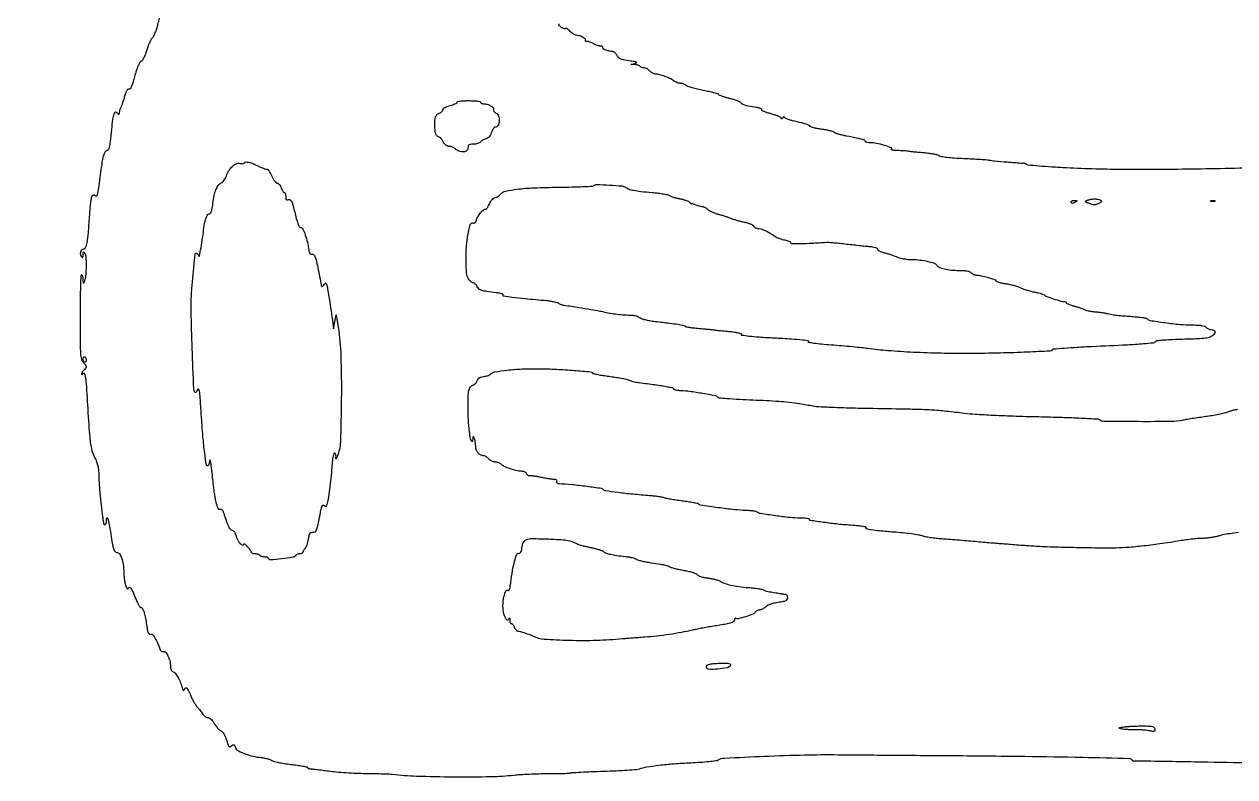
# Model space of a CAD drawing. Extents: x 489 to 2056, y 115 to 2226.
# Drawn here: x 551 to 1328, y 115 to 598 of the extents above; entities that cross this region are included whole.
import ezdxf

# ---------------------------------------------------------------- set-up
doc = ezdxf.new("R2010")
doc.units = 0

msp = doc.modelspace()

# ---------------------------------------------------------------- linework, layer by layer
for points in [[(637.853192, 601.943761, 0.008991), (636.812718, 597.996095, -0.014811), (635.996872, 595.040711, -0.018641), (635.060143, 592.360636, -0.017001), (634.129678, 590.205211, -0.12296), (633.419436, 589.337985, 0.108418), (632.698291, 588.507266, 0.01763), (631.737409, 586.585555, 0.018725), (630.755281, 584.202756, 0.015513), (629.885488, 581.599777, -0.018193), (628.979577, 578.936266, -0.024969), (627.961389, 576.619998, -0.02592), (626.949854, 574.836446, -0.128617), (626.111254, 574.059541, 0.140865), (625.199382, 573.173051, 0.028374), (624.178815, 571.128047, 0.024147), (623.104758, 568.256062, 0.011764), (622.000055, 564.500204, -0.008652), (620.85023, 560.499105, -0.031426), (619.918663, 558.023968, -0.053488), (619.10298, 556.63079, -0.337129), (618.362016, 556.414576, 0.279532), (617.668964, 556.289363, 0.082316), (616.958371, 555.415372, 0.045355), (616.210627, 553.77515, 0.0144), (615.394457, 551.212121, -0.004843), (614.721899, 548.951537, -0.006199), (614.056798, 546.884186, -0.004877), (613.46231, 545.167704, -0.051594), (613.142846, 544.5, 0.028751), (612.739144, 543.746535, 0.04141), (612.478738, 543.036705, 0.030545), (612.291359, 542.147861, 0.008729), (612.109687, 540.75, -0.064492), (611.991563, 540.26853, -0.370949), (611.777814, 540.154251, -0.176237), (611.475279, 540.347462, -0.022449), (611.026328, 540.991641, 0.309602), (609.854714, 541.496043, 0.260801), (608.804504, 540.603921, 0.054117), (607.919132, 537.110949, 0.009956), (607.120623, 530.5, -0.002198), (606.289037, 522.585602, -0.020394), (605.775492, 519.184605, -0.052073), (605.257355, 517.477607, -0.339553), (604.527222, 517.062106, 0.274377), (603.469936, 516.617248, 0.059398), (602.446677, 514.823015, 0.043752), (601.554979, 512.060183, 0.02288), (600.910833, 508.5, -0.000627), (598.980131, 494.231711, -0.010988), (598.245979, 489.615763, -0.053532), (597.714287, 487.812077, -0.611179), (597.144373, 487.7664, 0.106511), (596.760307, 488.165826, 0.116977), (596.258319, 488.354708, 0.102978), (595.673342, 488.308841, 0.067626), (595.053878, 488.033298, 0.194517), (594.34902, 487.072609, 0.02261), (593.798996, 484.40772, 0.018492), (593.311466, 480.409757, 0.005655), (592.866959, 474.336085, -0.005647), (592.113272, 464.035457, -0.024835), (591.299451, 457.998222, -0.040805), (590.332283, 454.437437, -0.315926), (588.996732, 453.5, 0.217776), (587.890759, 452.994309, 0.123108), (587.212705, 451.653167, 0.107841), (587.199044, 450.000681, 0.145722), (587.90622, 448.69378, 0.08393), (588.411715, 448.33448, 0.346936), (588.7535, 448.409985, 0.149731), (588.960094, 448.91511, 0.021187), (589.015313, 450.05, -0.011209), (589.051941, 451.327378, -0.190309), (589.223063, 451.703272, -0.435836), (589.493811, 451.688487, -0.030129), (590, 451, -0.131185), (590.713866, 448.793154, -0.012994), (590.859844, 443.177176, -0.016684), (590.671048, 437.520865, -0.060876), (590, 434), (589.19936, 431.5), (589.09968, 434.25, 0.034479), (588.98851, 435.303228, 0.051624), (588.735531, 436.192187, 0.066121), (588.390881, 436.804804, 0.235803), (588, 437, 0.400696), (587.532682, 436.553864, 0.002337), (587.259259, 430, 0.006659), (587.060256, 421.60551, 0.002596), (587, 410, 0.001331), (587.044941, 393.11232, 0.015885), (587.287037, 386.587963, 0.043119), (587.83832, 383.060761, 0.136889), (589, 381, -0.031147), (590.430251, 379.37952, -0.141223), (590.89311, 378.221541, -0.185147), (590.607844, 377.176505, -0.061438), (589.5, 376, 0.040551), (588.927193, 375.440348, 0.039214), (588.445123, 374.789577, 0.041902), (588.11492, 374.148163, 0.101659), (588.015313, 373.627555, 0.128388), (588.098922, 373.324225, 0.355038), (588.29182, 373.250703, 0.139861), (588.584699, 373.449393, 0.033159), (588.936079, 373.930814, -0.577466), (589.705143, 373.899433, -0.079706), (590.348041, 371.982363, -0.022476), (590.907519, 367.324778, -0.003925), (591.49749, 358.5, 0.001743), (592.740757, 338.59885, 0.014942), (593.593788, 329.718124, 0.034212), (594.660597, 324.289399, 0.054091), (596.37652, 319.872071, -0.024635), (597.636839, 317.119135, -0.037017), (598.432344, 314.601706, -0.036087), (598.860494, 311.947406, -0.021949), (599, 308.77105, 0.012463), (599.073611, 305.818457, 0.005139), (599.314016, 301.825166, 0.005081), (599.65961, 297.54506, 0.006509), (600.06899, 293.613336, -0.000007), (600.516221, 289.800156, -0.000006), (600.976012, 285.878992, -0.000006), (601.385918, 282.382488, -0.000021), (601.65559, 280.081105, 0.034562), (602.167369, 277.35693, 0.445258), (602.985307, 276.932981, 0.269554), (603.772606, 277.897482, 0.026485), (604.099686, 281, -0.714813), (604.47683, 281.107438, -0.092374), (605.017498, 279.906088, -0.016038), (605.90739, 275.660167, -0.004543), (607.019391, 269, 0.005559), (607.963591, 263.414749, 0.04004), (608.661432, 260.776895, 0.103887), (609.454079, 259.471472, 0.207418), (610.541708, 259, -0.244311), (612.223701, 258.125971, -0.067288), (613.639365, 255.393085, -0.049874), (614.652611, 251.321653, -0.028772), (615.090406, 246.285877, 0.015951), (615.265818, 243.418061, 0.016841), (615.622263, 240.619119, 0.0167), (616.089878, 238.235828, 0.069878), (616.612489, 236.874988, 0.021477), (617.122864, 236.040947, 0.071302), (617.552775, 235.56484, 0.286479), (617.816865, 235.528711, 0.287664), (617.964565, 235.75, -0.253769), (618.436538, 236.564119, -0.383633), (619.192115, 236.423291, -0.055027), (620.530009, 234.21119, -0.011203), (622.364591, 230.008549, 0.011104), (623.518327, 227.364148, 0.018891), (624.613705, 225.215108, 0.013767), (625.576814, 223.596281, 0.411098), (625.998535, 223.499094, -0.431841), (626.850015, 223.271007, -0.038108), (627.858055, 220.999038, -0.032448), (628.804302, 217.664959, -0.019658), (629.508077, 213.622151, 0.009773), (630.147812, 209.462168, 0.05884), (630.771484, 207.36975, 0.16391), (631.566352, 206.48539, 0.22365), (632.619938, 206.407651, -0.319693), (633.677882, 206.134759, -0.041986), (635.096456, 204.129024, -0.032975), (636.685314, 200.967787, -0.014945), (638.361061, 196.646246, 0.070749), (638.72122, 195.956617, 0.095639), (639.23106, 195.474412, 0.110502), (639.823608, 195.260303, 0.123887), (640.424639, 195.332708, -0.322022), (641.834691, 194.962635, -0.058823), (643.386411, 192.560548, -0.052078), (644.592349, 189.277033, -0.062058), (645, 186.005251, 0.034649), (645.101632, 184.54042, 0.077191), (645.423145, 183.473213, 0.104681), (645.972194, 182.758863, 0.112796), (646.75, 182.3517, -0.167895), (648.115167, 181.437059, -0.033201), (649.756472, 178.939722, -0.032463), (651.32846, 175.686758, -0.027818), (652.559954, 172.087106, 0.010198), (652.996247, 170.648234, 0.228301), (653.289221, 170.342268, 0.349132), (653.62143, 170.450013, 0.018794), (654.237154, 171.459288, -0.19311), (654.885134, 171.982284, -0.298957), (655.552083, 171.788001, -0.065598), (656.411321, 170.463065, -0.006906), (657.955004, 167.101658, 0.011664), (659.104691, 164.659729, 0.013674), (660.310848, 162.402214, 0.012646), (661.424222, 160.558791, 0.07765), (662.156908, 159.729476, -0.036886), (662.843886, 159.068737, -0.014), (663.70458, 158.053346, -0.013777), (664.582244, 156.89301, -0.016385), (665.343023, 155.75, 0.046578), (666.138771, 154.69797, 0.046148), (667.117782, 153.807813, 0.0501), (668.12449, 153.19674, 0.111822), (668.993193, 153, -0.129608), (669.949563, 152.747857, -0.057624), (671.010678, 151.973076, -0.04658), (672.101751, 150.758545, -0.029153), (673.150646, 149.159407, 0.025843), (674.144234, 147.622515, 0.025063), (675.300626, 146.17985, 0.025895), (676.444901, 145.017565, 0.079057), (677.365812, 144.409407, -0.10752), (678.250168, 143.750866, -0.036999), (679.211406, 142.466648, -0.034076), (680.111205, 140.821339, -0.030081), (680.822212, 139, 0.004383), (682.050718, 135.302844, 0.097304), (682.614246, 134.326722, 0.337403), (683.272237, 134.19169, 0.061155), (684.391736, 134.910149, -0.044685), (685.15959, 135.439323, -0.220849), (685.669718, 135.479903, -0.194932), (686.071516, 135.11275, -0.034527), (686.454024, 134.144857, 0.172549), (688.02272, 132.077329, 0.043797), (691.792913, 130.054427, 0.040124), (696.708042, 128.399837, 0.034166), (702.096521, 127.440397, -0.016096), (704.658231, 127.079154, -0.01881), (707.060235, 126.567441, -0.018068), (709.039537, 125.990465, -0.09911), (710.002152, 125.442688, 0.117862), (711.100074, 124.8707, 0.010036), (714.220227, 124.154698, 0.012849), (718.026057, 123.462927, 0.009597), (722.252152, 122.88928, -0.00652), (726.372921, 122.355733, -0.010706), (729.84282, 121.784321, -0.004547), (732.725507, 121.2188, -0.355984), (733, 120.882117, 0.209927), (733.129104, 120.588171, 0.077403), (733.514063, 120.331194, 0.059708), (734.080023, 120.146878, 0.041275), (734.75, 120.070806, -0.021177), (735.887951, 119.987697, -0.001641), (738.923437, 119.626196, -0.002242), (742.542337, 119.16669, -0.00171), (746.5, 118.632356, 0.012631), (751.318646, 118.088647, 0.005663), (757.675, 117.606092, 0.005602), (764.408618, 117.247247, 0.007583), (770.5, 117.083527, -0.002131), (776.080452, 116.994416, -0.002649), (781.26875, 116.861939, -0.002158), (785.622819, 116.708858, -0.020024), (787.5, 116.559302, 0.021898), (802.939856, 115.387399, 0.00631), (826.882785, 114.924122, 0.006198), (850.733542, 115.059317, 0.023948), (865.5, 116.034597, -0.013113), (869.515399, 116.387304, -0.004802), (875.207931, 116.682357, -0.004756), (881.438917, 116.885994, -0.00568), (887.314232, 116.955312, 0.003036), (892.661385, 116.990122, 0.004682), (897.284115, 117.091585, 0.001647), (901.259758, 117.229206, 0.129639), (901.855552, 117.410726, -0.125432), (902.469139, 117.603233, -0.000759), (908.378796, 117.916353, -0.003077), (915.146554, 118.222884, -0.001948), (923.04132, 118.500986, 0.003612), (931.060648, 118.81021, 0.005047), (938.224638, 119.210811, 0.003119), (944.23436, 119.645432, 0.0647), (946, 120.017433, -0.043201), (950.760094, 121.235535, -0.011452), (958.533074, 122.340998, -0.010628), (968.108066, 123.273802, -0.007297), (979, 123.941951, 0.005931), (985.08309, 124.298439, 0.008181), (990.534375, 124.772584, 0.005531), (995.071285, 125.292891, 0.093427), (996.5, 125.753008, -0.112438), (1000.625251, 126.912216, -0.001622), (1026.258992, 128.111697, -0.005055), (1051.929782, 128.969566, -0.00849), (1073.5, 129.105795, 0.000514), (1085.125095, 128.993752, 0.000144), (1103.284375, 128.842619, 0.000145), (1123.818008, 128.683611, 0.000153), (1144, 128.539368, -0.001178), (1193.479953, 128.084266, -0.002792), (1230.316207, 127.452934, -0.000466), (1260.552246, 126.737648, -0.253382), (1262.089074, 125.855876, 0.050823), (1262.379301, 125.47814, 0.060082), (1262.72536, 125.19014, 0.070297), (1263.072258, 125.029488, 0.150878), (1263.364107, 125.031285, -0.08078), (1264.745823, 125.232266, -0.000056), (1302.323793, 124.597923, -0.000578), (1335.721167, 123.991783, -0.005496)], [(1356.213778, 506.113433, -0.00181), (1306.517137, 505.081429, -0.005401), (1257.808134, 504.772571, -0.01144), (1220.083549, 505.804211, -0.003654), (1210.636651, 506.348262, -0.005636), (1202.478621, 506.970355, -0.002087), (1195.494588, 507.611574, -0.150367), (1194.438809, 508.050784, 0.040684), (1193.905621, 508.424553, 0.040955), (1193.320097, 508.706106, 0.044212), (1192.770049, 508.863076, 0.110796), (1192.35526, 508.850184, -0.082529), (1190.910709, 508.724076, -0.001137), (1182.084482, 509.43062, -0.00254), (1173.779339, 510.156952, -0.028429), (1170.5, 510.649742, 0.033704), (1169.134359, 510.840262, 0.001907), (1164.876639, 511.127743, 0.002917), (1159.801832, 511.421237, 0.002135), (1154.165153, 511.690109, -0.005927), (1148.075049, 512.026925, -0.012248), (1143.328133, 512.462955, -0.009673), (1139.715257, 512.955286, -0.158973), (1138.642552, 513.500306, 0.136025), (1137.757867, 514.000993, 0.012989), (1135.313465, 514.544116, 0.015811), (1132.310903, 515.03188, 0.011827), (1128.977399, 515.385793, -0.002326), (1125.584962, 515.680905, -0.00281), (1122.402736, 515.990699, -0.002389), (1119.726906, 516.279311, -0.019096), (1118.5, 516.465252, 0.024234), (1117.411571, 516.618786, 0.006033), (1115.61875, 516.761819, 0.006152), (1113.560937, 516.875613, 0.006144), (1111.5, 516.938802, -0.013247), (1109.537328, 517.026898, -0.041798), (1108.237107, 517.229924, -0.144033), (1107.740067, 517.517516, -0.472463), (1107.780168, 517.842975, 0.615328), (1107.692177, 518.739083, 0.019103), (1103.215082, 520.280056, 0.022625), (1098.041655, 521.590292, 0.050745), (1094.015098, 522, -0.027825), (1092.859835, 522.064341, -0.0437), (1091.885685, 522.26041, -0.054212), (1091.202073, 522.544837, -0.273585), (1091, 522.886501, 0.287505), (1090.591451, 523.538279, 0.045481), (1089.111976, 524.095293, 0.017895), (1086.176074, 524.793234, 0.001682), (1078.899875, 526.224639, -0.01204), (1076.269551, 526.798923, -0.014409), (1073.824415, 527.469984, -0.013176), (1071.810092, 528.144263, -0.086386), (1070.889975, 528.673179, 0.097641), (1069.977562, 529.170909, 0.016227), (1068.042168, 529.711284, 0.017267), (1065.692361, 530.200571, 0.014526), (1063.174997, 530.559711, -0.015355), (1060.672734, 530.920929, -0.018946), (1058.368725, 531.416738, -0.017605), (1056.492046, 531.966671, -0.116811), (1055.667336, 532.475521, 0.076897), (1054.525654, 533.311277, 0.043054), (1052.932114, 533.970709, 0.019007), (1050.218899, 534.716635, 0.002359), (1044.25, 536.086335, -0.01895), (1042.237275, 536.619058, -0.028656), (1040.537689, 537.247045, -0.027851), (1039.278786, 537.881652, -0.264547), (1038.984687, 538.382511, 0.149989), (1038.892381, 538.66923, 0.345907), (1038.689119, 538.731113, 0.125484), (1038.375482, 538.507119, 0.031815), (1038, 538, -0.032419), (1037.624483, 537.494112, -0.129718), (1037.310881, 537.275192, -0.347553), (1037.106707, 537.342298, -0.143682), (1037.015313, 537.638953, 0.270955), (1036.694063, 538.171674, 0.019938), (1035.103355, 538.957953, 0.023412), (1033.009264, 539.775927, 0.015306), (1030.528024, 540.529787, -0.012295), (1028.080211, 541.257424, -0.021501), (1026.098397, 541.995531, -0.01819), (1024.644862, 542.672554, -0.438232), (1024.53675, 543.059463, 0.422063), (1024.40285, 543.59459, 0.064591), (1023.276091, 544.068116, 0.023649), (1020.890279, 544.605519, 0.003119), (1015.777186, 545.472818, -0.028651), (1014.295108, 545.802797, -0.032252), (1012.91965, 546.29065, -0.034101), (1011.821992, 546.853064, -0.125166), (1011.277186, 547.40369, 0.146237), (1010.628127, 548.007544, 0.017936), (1008.840254, 548.812511, 0.019998), (1006.590813, 549.626474, 0.015276), (1004.072616, 550.341474, -0.00968), (1001.568738, 551.022223, -0.013601), (999.36507, 551.733031, -0.009818), (997.577271, 552.403632, -0.151763), (997.072616, 552.811495, 0.174709), (996.522973, 553.216492, 0.005828), (993.877581, 553.969863, 0.010433), (990.68184, 554.768604, 0.007006), (987, 555.553532, -0.009529), (983.26511, 556.369487, -0.012631), (979.902455, 557.261888, -0.010005), (977.153083, 558.126474, -0.111655), (976.178571, 558.720034, 0.06738), (975.512615, 559.210612, 0.038085), (974.597281, 559.62401, 0.037258), (973.592648, 559.905947, 0.049821), (972.651078, 560, -0.06044), (971.62908, 560.123992, -0.029125), (970.366745, 560.514062, -0.028369), (969.080957, 561.080041, -0.036153), (967.972506, 561.75, 0.041107), (965.409942, 563.264435, 0.024695), (962.156633, 564.648423, 0.024606), (958.919548, 565.662678, 0.06183), (956.472241, 565.984944, -0.079097), (955.571282, 566.135235, -0.042779), (954.537103, 566.583077, -0.041262), (953.536965, 567.233551, -0.050938), (952.732028, 568, 0.049558), (951.932715, 568.7653, 0.041245), (950.949569, 569.4125, 0.042984), (949.940081, 569.855855, 0.082162), (949.068804, 570, -0.046658), (948.276747, 570.074073, -0.046218), (947.509525, 570.29375, -0.050177), (946.876653, 570.616428, -0.111824), (946.5, 571, 0.134018), (946.079973, 571.391902, 0.040892), (945.273037, 571.735531, 0.037661), (944.266381, 571.987816, 0.033324), (943.190983, 572.09968), (940.5, 572.19936), (943, 572.94869, 0.035106), (944.145825, 573.381805, 0.604267), (944.162187, 573.695473, 0.093396), (943.363081, 573.986771, 0.004336), (940.5, 574.433069, -0.006709), (935.734804, 575.199054, -0.056835), (933.656019, 575.811131, -0.118899), (932.44214, 576.708487, -0.071149), (931.491055, 578.24088, 0.065663), (930.963227, 579.11242, 0.056762), (930.203623, 579.866442, 0.059459), (929.338484, 580.396304, 0.095194), (928.5, 580.602327, -0.036647), (926.115259, 580.900482, -0.048904), (924.02869, 581.535369, -0.067301), (922.679249, 582.321509, -0.38283), (922.544496, 583.071996, 0.188594), (922.608763, 583.423643, 0.184902), (922.418159, 583.729209, 0.110473), (921.96154, 583.937161, 0.051017), (921.309017, 584.006161, -0.056367), (920.417893, 584.110016, -0.02049), (919.190009, 584.449327, -0.020013), (917.865066, 584.933876, -0.022529), (916.635693, 585.506161, 0.018453), (915.433076, 586.077961, 0.018305), (914.188393, 586.561185, 0.018507), (913.070977, 586.902808, 0.065015), (912.326676, 587, -0.059942), (911.811451, 587.06199, -0.128245), (911.46135, 587.250796, -0.191409), (911.328881, 587.530092, -0.155794), (911.409626, 587.853772, 0.385533), (911.259412, 588.668292, 0.042483), (909.51637, 589.779549, 0.042895), (907.321994, 590.699341, 0.077951), (905.405198, 591, -0.111716), (904.67311, 591.16564, -0.033409), (903.669164, 591.729597, -0.031666), (902.594178, 592.533178, -0.029549), (901.602654, 593.483736, 0.022244), (900.679573, 594.394909, 0.036145), (899.811076, 595.071977, 0.041538), (899.096726, 595.468636, 0.311872), (898.736049, 595.402715, -0.287376), (897.785649, 595.184464, -0.051272), (896.057498, 595.990447, -0.053829), (894.583342, 597.102765, -0.356668), (894.470805, 597.952762, 0.299521), (894.459396, 598.353552, 0.074406)], [(1330.426215, 271.77987, 0.006493), (1325.013469, 270.973267, 0.00629), (1320.347355, 270.155501, 0.027682), (1317.635165, 269.487689, -0.023144), (1315.400677, 268.915955, -0.013694), (1312.690921, 268.43174, -0.013688), (1309.95412, 268.095999, -0.022804), (1307.635165, 267.982063, 0.01967), (1305.022204, 267.870086, 0.006591), (1301.21783, 267.506249, 0.006547), (1297.013722, 266.992395, 0.007437), (1293, 266.387457, -0.006042), (1280.091152, 264.405022, -0.008046), (1268.315026, 262.934805, -0.008993), (1258.087264, 262.0105, -0.018146), (1250, 261.720413, -0.003325), (1234.288965, 261.831692, -0.003214), (1218.402238, 262.152008, -0.003288), (1204.260214, 262.621174, -0.009563), (1194.5, 263.196366, 0.000136), (1189.266159, 263.603954, 0.000158), (1184.290625, 263.988489, 0.00014), (1180.080293, 264.311364, 0.00095), (1178, 264.466332, -0.00272), (1175.91991, 264.62869, -0.0004), (1171.709375, 264.983782, -0.000451), (1166.733842, 265.411919, -0.000388), (1161.5, 265.871131, 0.001253), (1155.900401, 266.352672, 0.000981), (1149.821875, 266.848054, 0.000991), (1144.163578, 267.286726, 0.002431), (1140, 267.580862, -0.0116), (1136.452348, 267.89696, -0.010665), (1132.821875, 268.384134, -0.010729), (1129.603729, 268.957041, -0.034252), (1127.5, 269.530467, 0.042657), (1125.137225, 270.132085, 0.007347), (1120.5625, 270.820535, 0.007952), (1115.153251, 271.466036, 0.007032), (1109.5, 271.969382, -0.003589), (1099.921741, 272.755754, -0.018908), (1094.689972, 273.423287, -0.034141), (1091.798495, 274.109383, -0.490211), (1091.478385, 274.965026, 0.526278), (1091.339459, 275.280068, 0.008553), (1089.092823, 275.664496, 0.013843), (1086.220255, 276.024519, 0.007791), (1082.717137, 276.310361, -0.009108), (1073.346374, 277.099845, -0.009476), (1064.133658, 278.222093, -0.002894), (1055.644995, 279.469948, -0.370435), (1055, 280.221074, 0.35985), (1054.745392, 280.529034, 0.015038), (1053.235566, 280.77119, 0.020067), (1051.296286, 280.943912, 0.012176), (1048.993418, 281, -0.026267), (1042.557864, 281.338315, -0.008901), (1033.249175, 282.48762, -0.00445), (1023.820853, 283.908192, -0.125621), (1021.568408, 284.882839, 0.116561), (1020.836731, 285.215076, 0.013564), (1019.051345, 285.516108, 0.015703), (1016.875775, 285.753106, 0.012231), (1014.5, 285.878293, -0.019645), (1007.132213, 286.37613, -0.006696), (996.486701, 287.661302, -0.00178), (985.213674, 289.216537, -0.212192), (984, 289.975486, 0.195351), (983.503116, 290.309024, 0.004643), (980.709375, 290.863852, 0.009524), (977.368616, 291.429452, 0.00624), (973.5, 291.959583, -0.005297), (969.560454, 292.491863, -0.007072), (965.996875, 293.063427, -0.005128), (963.033642, 293.613169, -0.070033), (962, 293.971299, 0.074505), (961.012778, 294.303538, 0.007754), (958.590625, 294.695396, 0.009491), (955.673231, 295.064653, 0.007462), (952.5, 295.3574, -0.005165), (941.783694, 296.296407, -0.007331), (932.276913, 297.369427, -0.002552), (924.00219, 298.469418, -0.21607), (922.952139, 299.131938, 0.214373), (921.670733, 299.94625, 0.002902), (912.217838, 301.258562, 0.008827), (902.601995, 302.364298, 0.013597), (894.25, 302.946903, -0.120774), (893.773109, 303.085501, -0.096155), (893.367188, 303.437905, -0.087511), (893.094292, 303.950077, -0.078908), (893, 304.543837, 0.082275), (892.905396, 305.11487, 0.109939), (892.632813, 305.562113, 0.124659), (892.226106, 305.815063, 0.126199), (891.75, 305.842368, -0.077191), (890.936581, 305.810055, -0.006259), (888.810938, 306.081234, -0.008308), (886.272205, 306.480582, -0.00629), (883.5, 307, 0.005679), (880.735978, 307.521381, 0.007651), (878.222486, 307.926441, 0.005465), (876.116734, 308.209348, 0.078455), (875.363784, 308.183761, -0.128265), (874.885799, 308.214671, -0.082018), (874.390251, 308.474795, -0.072888), (873.952816, 308.918553, -0.066673), (873.645169, 309.482293, 0.102679), (873.272304, 310.062674, 0.066759), (872.641346, 310.554173, 0.063076), (871.860362, 310.886656, 0.069235), (871.045736, 311, -0.053825), (867.820634, 311.348188, -0.023637), (863.666734, 312.463697, -0.021945), (859.781422, 313.897388, -0.09654), (857.760688, 315.25, 0.059578), (856.90307, 315.9202, 0.03887), (855.779952, 316.485937, 0.038816), (854.580049, 316.872053, 0.058499), (853.490213, 317, -0.067092), (852.40383, 317.146433, -0.04363), (851.214642, 317.5875, -0.043321), (850.10791, 318.234409, -0.061866), (849.267972, 319, 0.038812), (848.499889, 319.767645, 0.036879), (847.609772, 320.421842, 0.039136), (846.734647, 320.879498, 0.095994), (846.027759, 321.031803, -0.11046), (844.058395, 321.515499, -0.103371), (842.427924, 322.798994, -0.094143), (841.339858, 324.74342, -0.07557), (840.929715, 327.110243, 0.020712), (840.839829, 328.554657, 0.016814), (840.627618, 330.091759, 0.017135), (840.335374, 331.496731, 0.041651), (840, 332.5, 0.045397), (839.557541, 333.316524, 0.569662), (839.274365, 333.301743, 0.102858), (839.078575, 332.615771, 0.006424), (838.951085, 330.5, -0.767217), (838.255444, 330.348379, -0.083442), (837.369928, 333.112392, -0.016856), (836.400712, 341.901205, -0.018283), (836.060333, 350.5, -0.006393), (836.141429, 358.788531, -0.041668), (836.5814, 362.929242, -0.0997), (837.501119, 365.180208, -0.184137), (839.087407, 366.312607, 0.070773), (839.865774, 366.639027, 0.049513), (840.631416, 367.205927, 0.049511), (841.270703, 367.912331, 0.070741), (841.672012, 368.655061, -0.060182), (842.454722, 370.179474, -0.097644), (843.485014, 371.201879, -0.093619), (844.859448, 371.783289, -0.051663), (846.678571, 371.984687, 0.052644), (847.611903, 372.089867, 0.038077), (848.614638, 372.392953, 0.038699), (849.53363, 372.833487, 0.065351), (850.210167, 373.353024, -0.154288), (853.100617, 374.855021, -0.014792), (861.050397, 376.003665, -0.018013), (870.712012, 376.757734, -0.014185), (881.207833, 376.899416, -0.008129), (892.784481, 376.538935, -0.008512), (904.166631, 375.804792, -0.002903), (914.609549, 374.89143, -0.227589), (915.994114, 374.060349, 0.197398), (916.500013, 373.715455, 0.004936), (919.288896, 373.153856, 0.009881), (922.63099, 372.583326, 0.006484), (926.5, 372.052483, -0.007102), (930.511934, 371.496977, -0.008336), (934.296875, 370.853251, -0.00747), (937.470715, 370.209633, -0.049986), (939, 369.711481, 0.023915), (941.064139, 368.918064, 0.035386), (942.943124, 368.441468, 0.011648), (945.937158, 367.975577, 0.000559), (955.970281, 366.664337, -0.008358), (960.392824, 366.016046, -0.013004), (964.177813, 365.294895, -0.007181), (967.280144, 364.572948, -0.256952), (967.803614, 364.089158, 0.203164), (968.174506, 363.668512, 0.043942), (969.10205, 363.31994, 0.039181), (970.329117, 363.07972, 0.028758), (971.714005, 363, -0.033609), (976.990832, 362.644904, -0.008097), (985.658544, 361.329778, -0.002855), (994.828333, 359.732266, -0.211523), (996.053692, 358.902745, 0.231094), (997.036956, 358.289322, 0.006806), (1002.032383, 357.838746, 0.006705), (1010.211971, 357.323309, 0.000893), (1027.5, 356.497408, -0.006209), (1035.509955, 356.029336, -0.011121), (1042.0725, 355.417068, -0.010556), (1048.826702, 354.490184, -0.004989), (1057.5, 353.023964, 0.031529), (1061.380102, 352.578109, 0.002756), (1071.284375, 352.123618, 0.00361), (1083.115173, 351.731591, 0.002799), (1096, 351.469905, -0.001317), (1119.701145, 351.058812, -0.007892), (1132.035862, 350.617532, -0.012783), (1141.627519, 349.876472, -0.007617), (1153, 348.529333, 0.016868), (1160.006174, 347.830554, 0.004146), (1171.562289, 347.166692, 0.003881), (1185.845808, 346.576022, 0.002567), (1202.259393, 346.109199, -0.002196), (1217.239697, 345.694272, -0.003876), (1229.603559, 345.201492, -0.001061), (1240.125793, 344.678016, -0.155089), (1241.259393, 344.251901, 0.165821), (1244.040655, 343.272351, 0.001525), (1266.239167, 343.118557, 0.003955), (1286.962216, 343.202128, 0.04621), (1295, 344.043503, -0.007645), (1297.79018, 344.555161, -0.002665), (1301.821875, 345.208871, -0.002646), (1306.268174, 345.88142, -0.003084), (1310.5, 346.472005, 0.009673), (1314.601148, 347.099553, 0.009818), (1318.654628, 347.882563, 0.009647), (1322.150782, 348.700234, 0.039224), (1324.217881, 349.402379, -0.030378), (1325.921102, 350.014699, -0.019075), (1327.97412, 350.530699, -0.019135), (1330.04135, 350.885186, -0.032903)]]:
    msp.add_lwpolyline(points, format="xyb")
for points in [[(844, 548, 0.18737), (844.148283, 547.618194, 0.089405), (844.573678, 547.29375, 0.069228), (845.205593, 547.073765, 0.049231), (845.952947, 547, -0.067856), (848.260207, 546.685427, -0.059018), (850.51902, 545.75981, -0.069798), (852.107473, 544.561812, -0.296142), (852.343298, 543.452237, 0.155173), (852.309321, 542.872272, 0.082824), (852.601574, 542.208309, 0.0691), (853.164909, 541.563283, 0.055939), (853.922441, 541.041508, -0.191207), (855.538429, 539.128953, -0.09368), (855.980766, 535.917571, -0.106983), (855.211321, 533.060749, -0.280678), (853.470563, 532, 0.193091), (852.886184, 531.765583, 0.048336), (852.202165, 530.971743, 0.042252), (851.53862, 529.839701, 0.031747), (850.999852, 528.49955, -0.037734), (850.345984, 526.927686, -0.060658), (849.538511, 525.723805, -0.071165), (848.576545, 524.885642, -0.08237), (847.463318, 524.401437, 0.037645), (846.466302, 524.069755, 0.029304), (845.43977, 523.567533, 0.030074), (844.534268, 522.982364, 0.06113), (843.918573, 522.401887, -0.105086), (843.236526, 521.863009, -0.039979), (842.104721, 521.411804, -0.03739), (840.755884, 521.10353, -0.037504), (839.377555, 521, 0.023421), (837.549014, 520.9143, 0.12606), (836.619165, 520.580699, 0.183757), (836.149881, 519.912214, 0.062234), (836, 518.712708, -0.221304), (835.19338, 516.979534, -0.15666), (833.177482, 516.153648, -0.107492), (830.385426, 516.536086, -0.079222), (827.651015, 518.059871, 0.023776), (826.586835, 518.817952, 0.033351), (825.565986, 519.381962, 0.035179), (824.707419, 519.712745, 0.216017), (824.248628, 519.65366, -0.245777), (823.256284, 519.582512, -0.06747), (821.872717, 520.4216, -0.059899), (820.544874, 521.787571, -0.07319), (819.682982, 523.344939, 0.070267), (819.277567, 524.087655, 0.049172), (818.634904, 524.794003, 0.049195), (817.867144, 525.360869, 0.070593), (817.088312, 525.687157, -0.113522), (816.179616, 526.162377, -0.103748), (815.534195, 527.000703, -0.068469), (815.104808, 528.329123, -0.023382), (814.843359, 530.342217, -0.018525), (814.632459, 534.989611, -0.06466), (814.993605, 537.963727, -0.109398), (815.952481, 539.861225, -0.131154), (817.571431, 541.027158, 0.047119), (818.500478, 541.484553, 0.053274), (819.286608, 542.09229, 0.060714), (819.824643, 542.750915, 0.141862), (820, 543.356534, -0.214348), (820.288884, 543.999441, -0.053166), (821.251595, 544.686661, -0.042281), (822.68578, 545.34304, -0.024511), (824.5, 545.895683, 0.019316), (826.224177, 546.401392, 0.029035), (827.678125, 546.985465, 0.02845), (828.750703, 547.567137, 0.259871), (829, 548.014398, -0.357071), (829.326661, 548.413495, -0.017074), (831.152391, 548.717147, -0.020974), (833.558491, 548.931184, -0.011696), (836.5, 549, -0.011522), (839.477527, 548.931377, -0.02162), (841.875, 548.716667, -0.018508), (843.667147, 548.409838, -0.354925)], [(701.565724, 506.907437, 0.010717), (703.213287, 506.177144, 0.012678), (704.801541, 505.56031, 0.011563), (706.159963, 505.107183, 0.074848), (706.871955, 505, -0.209758), (707.470592, 504.737304, -0.030269), (708.33279, 503.678125, -0.030043), (709.250122, 502.22353, -0.02153), (710.103025, 500.5, 0.026103), (710.975408, 498.776903, 0.034914), (711.951021, 497.321875, 0.037497), (712.891032, 496.28287, 0.192429), (713.598814, 496, -0.159378), (714.250804, 495.786757, -0.058544), (714.969085, 495.11875, -0.050548), (715.638513, 494.14794, -0.041835), (716.149845, 493, 0.025101), (716.616248, 491.851064, 0.035037), (717.153459, 490.88125, 0.037743), (717.683439, 490.186047, 0.214187), (718.097825, 490, -0.246839), (718.444112, 489.817954, -0.066314), (718.734986, 489.24583, -0.051155), (718.93427, 488.416042, -0.033382), (719, 487.432612, 0.029885), (719.077581, 486.135794, 0.159393), (719.373035, 485.501033, 0.22258), (719.921222, 485.281434, 0.062664), (720.850993, 485.452707, -0.227395), (721.923074, 485.301787, -0.137795), (722.774958, 484.310467, -0.044619), (723.623599, 481.962653, -0.005323), (724.976041, 476.599465, 0.007984), (726.090235, 472.278162, 0.027217), (727.011484, 469.523402, 0.040896), (727.818844, 467.889318, 0.364054), (728.522248, 467.646911, -0.383292), (729.674212, 467.205884, -0.027812), (731.174107, 463.82464, -0.029714), (732.582149, 459.31269, -0.022479), (733.603684, 454.224473, 0.015802), (734.014589, 452.026109, 0.086695), (734.471146, 450.913328, 0.1925), (735.093676, 450.461195, 0.139681), (735.958906, 450.486957, -0.339863), (737.134823, 450.06051, -0.068752), (738.124428, 447.904863, -0.022525), (739.302828, 443.251942, -0.002116), (741.632441, 431.686581, 0.00995), (741.99915, 430.002777, 0.205627), (742.301738, 429.596314, 0.357357), (742.691567, 429.659691, 0.022961), (743.466664, 430.623523, -0.012678), (744.282565, 431.681935, -0.251992), (744.647691, 431.834165, -0.284281), (744.946198, 431.605991, -0.015432), (745.350999, 430.436942, -0.032842), (745.875341, 428.264428, -0.003171), (746.766096, 422.909109, -0.003727), (747.797846, 416.129581, -0.002185), (748.936889, 408), (749.683012, 402.5), (750.531725, 407), (751.380439, 411.5), (752.652017, 403.5, -0.031761), (754.380443, 385.191897, -0.009825), (754.68451, 357.498647, -0.006362), (754.091308, 329.774656, -0.097602), (751.932385, 320.5, -0.001978), (751.344367, 319.208487, -0.251411), (751.207705, 319.105246, -0.494211), (751.123514, 319.185851, -0.003023), (751.265667, 320.396256, 0.057305), (751.272055, 321.150657, 0.065678), (751.10277, 321.850948, 0.07596), (750.791988, 322.39376, 0.141201), (750.38206, 322.68557, 0.419301), (749.84496, 322.422151, 0.030071), (749.371562, 320.647097, 0.023629), (748.942623, 317.870204, 0.007963), (748.574018, 313.789313, -0.00736), (747.936257, 306.632145, -0.007059), (747.080558, 299.396182, -0.006475), (746.161649, 293.09349, -0.034327), (745.379524, 289.69735, -0.041965), (745.04653, 288.860871, -0.190729), (744.663584, 288.517389, -0.212331), (744.177947, 288.548636, -0.052554), (743.498063, 289.001607, 0.229063), (742.791563, 289.176273, 0.22382), (742.206086, 288.732692, 0.063584), (741.681772, 287.318517, 0.009193), (741.040372, 284.304257, -0.002544), (739.381728, 275.966325, -0.040758), (738.579474, 273.206804, -0.160252), (737.647734, 272.059764, -0.171022), (736.243419, 271.72794, 0.096319), (735.109535, 271.630971, 0.180717), (734.378866, 271.09269, 0.092579), (733.88445, 269.902292, 0.015045), (733.436991, 267.428395, -0.022826), (733.075648, 265.594012, -0.023788), (732.552402, 263.82577, -0.024333), (731.955772, 262.348858, -0.088434), (731.379027, 261.521884, 0.034793), (730.851304, 260.915121, 0.033436), (730.405089, 260.233214, 0.035278), (730.095352, 259.578796, 0.093152), (730, 259.071429, -0.175795), (729.851664, 258.662566, -0.092853), (729.429836, 258.314732, -0.073037), (728.801603, 258.079292, -0.053238), (728.059017, 258, 0.040981), (727.276684, 257.93577, 0.043364), (726.530497, 257.744835, 0.047521), (725.923768, 257.464995, 0.123142), (725.58118, 257.131352, -0.21648), (723.622264, 255.81736, -0.012798), (716.365175, 254.80306, -0.011063), (709.066555, 254.135955, -0.434578), (708, 255.131321, 0.244875), (707.82633, 255.464666, 0.067176), (707.282961, 255.744826, 0.051716), (706.494005, 255.93669, 0.033817), (705.559017, 256, -0.037634), (704.57934, 256.073842, -0.041396), (703.653525, 256.29375, -0.045439), (702.906663, 256.615492, -0.130646), (702.5, 257, 0.130646), (702.093337, 257.384508, 0.045439), (701.346475, 257.70625, 0.041396), (700.42066, 257.926158, 0.037634), (699.440983, 258, -0.03701), (698.506166, 258.06929, -0.055717), (697.717039, 258.278615, -0.073086), (697.17741, 258.585098, -0.231077), (697, 258.948478, 0.132072), (696.859976, 259.469338, 0.018953), (696.265625, 260.410744, 0.020427), (695.457269, 261.49216, 0.016167), (694.5, 262.594501, 0.01994), (693.538911, 263.551973, 0.047086), (692.734375, 264.162998, 0.111208), (692.219083, 264.341763, 0.447538), (692, 264.146023, -0.477814), (691.275004, 263.560569, -0.179691), (689.996215, 264.376192, -0.050974), (688.150851, 267.416049, -0.032837), (686.62804, 271.25, 0.062124), (686.315881, 271.919099, 0.063397), (685.850681, 272.485937, 0.069917), (685.309834, 272.869882, 0.120003), (684.775496, 273, -0.230629), (683.706887, 273.520594, -0.048327), (682.555868, 275.326043, -0.032629), (681.28704, 278.279709, -0.010942), (679.815426, 282.741002, 0.019409), (679.11802, 284.740781, 0.07015), (678.456049, 285.911998, 0.133343), (677.749129, 286.450703, 0.175101), (676.944501, 286.482385, -0.399311), (675.602218, 287.134913, -0.033374), (674.384215, 291.190505, -0.023253), (673.179148, 297.868384, -0.006358), (671.904588, 308.499394, 0.004954), (671.189046, 314.612917, 0.022121), (670.57612, 318.169604, 0.702527), (670.240269, 318.213877, 0.119824), (670, 317.225684, -0.038357), (669.934952, 316.379011, -0.04184), (669.741314, 315.577279, -0.045925), (669.457891, 314.929443, -0.128966), (669.119367, 314.573773, -0.535114), (668.132069, 315.025507, -0.00747), (667.013524, 322.736193, -0.011507), (665.898872, 333.201645, -0.004617), (664.836467, 347.559101, 0.001937), (664.115613, 358.065632, 0.018865), (663.625989, 362.494624, 0.142822), (663.081376, 363.677271, 0.558797), (662.451702, 363.57331, -0.030768), (661.959336, 362.552844, -0.068866), (661.440402, 361.868196, -0.14381), (660.987669, 361.621427, -0.31774), (660.643578, 361.767685, -0.12965), (659.963613, 363.999683, -0.000536), (659.009145, 389.940339, -0.002202), (658.26806, 413.607713, -0.022064), (658.438448, 423.5, -0.006419), (658.826941, 428.727383, -0.001352), (659.647604, 437.849261, -0.001067), (660.516992, 447.01558, -0.011261), (660.964326, 450.75, -0.352358), (661.346552, 451.10716, -0.166038), (662.044044, 450.925259, -0.090538), (662.816387, 450.184145, -0.103312), (663.233049, 449.25, 0.81052), (663.619891, 449.251976, 0.006251), (664.646282, 454.561947, 0.008554), (665.698148, 461.025255, 0.008637), (666.524546, 467.5, -0.025682), (667.075702, 470.893126, -0.03756), (667.933406, 473.794166, -0.042341), (668.919893, 475.851132, -0.324132), (669.845793, 476.25586, 0.282013), (670.601718, 476.518968, 0.094141), (671.185609, 477.591919, 0.034983), (671.735439, 479.83187, 0.004999), (672.49247, 484.5, -0.01927), (673.37553, 489.108854, -0.043502), (674.475202, 492.486039, -0.06075), (675.791969, 494.769427, -0.141696), (677.354734, 495.94477, 0.09735), (678.301565, 496.534975, 0.042943), (679.293258, 497.635418, 0.039302), (680.200974, 499.054489, 0.036515), (680.901069, 500.632752, -0.052548), (682.573677, 504.099656, -0.067903), (684.820719, 506.821634, -0.08217), (687.301616, 508.451004, -0.152677), (689.670858, 508.722587, 0.038409), (690.621788, 508.615537, 0.047054), (691.514112, 508.667994, 0.05406), (692.226725, 508.858155, 0.163543), (692.608024, 509.174787, -0.261864), (693.479151, 509.656352, -0.060243), (695.207749, 509.434631, -0.036521), (697.795183, 508.57454, -0.011184)], [(937.146542, 493.346194, 0.087918), (939.139334, 492.273595, 0.031566), (942.269635, 491.456692, 0.020511), (946.922631, 490.748013, 0.005871), (954.184797, 490.031203, -0.009003), (958.073585, 489.622753, -0.012247), (961.562981, 489.105558, -0.00919), (964.430943, 488.55393, -0.121676), (965.39377, 488.088163, 0.082055), (966.215939, 487.607565, 0.014977), (967.886429, 487.025497, 0.015752), (969.903883, 486.458821, 0.013728), (972.047409, 485.991009, -0.015842), (974.144362, 485.524067, -0.020872), (976.020088, 484.959173, -0.018852), (977.512123, 484.377104, -0.15307), (978.060021, 483.902883, 0.030777), (978.342513, 483.503066, 0.044171), (978.642711, 483.19032, 0.052548), (978.917575, 482.997153, 0.225995), (979.111803, 482.984889, -0.157743), (979.379483, 483.003268, -0.008441), (980.212903, 482.780458, -0.012543), (981.208374, 482.469029, -0.008759), (982.3151, 482.070299, 0.014968), (983.498144, 481.660595, 0.014188), (984.724766, 481.3144, 0.014298), (985.826641, 481.070185, 0.047414), (986.5651, 481, -0.092229), (987.242893, 480.873903, -0.035495), (988.112977, 480.465521, -0.033649), (989.017364, 479.876778, -0.035279), (989.819503, 479.180497, 0.067584), (990.850924, 478.395696, 0.022262), (992.55286, 477.529117, 0.021712), (994.548449, 476.725045, 0.022968), (996.569503, 476.113825, -0.009188), (998.676959, 475.539342, -0.007283), (1000.932916, 474.843791, -0.007372), (1003.007068, 474.137099, -0.018198), (1004.5, 473.541646, 0.025129), (1006.03759, 472.952938, 0.009), (1008.282276, 472.264937, 0.008903), (1010.774948, 471.59754, 0.010416), (1013.163066, 471.056056, -0.020757), (1015.383663, 470.504047, -0.028006), (1017.334061, 469.811589, -0.028068), (1018.832406, 469.081753, -0.175519), (1019.381681, 468.447739, 0.109811), (1019.748585, 467.89397, 0.066284), (1020.385345, 467.425273, 0.061465), (1021.181158, 467.107994, 0.064237), (1022.018275, 467, -0.081824), (1023.990049, 466.675147, -0.026334), (1026.752316, 465.574345, -0.024481), (1029.860827, 463.952731, -0.020345), (1033, 461.938539, 0.040764), (1034.225695, 461.220924, 0.020726), (1035.867188, 460.51383, 0.020444), (1037.631375, 459.920541, 0.02871), (1039.25, 459.548157, -0.026054), (1040.6865, 459.225693, -0.038577), (1041.898438, 458.78326, -0.043888), (1042.761392, 458.295032, -0.246894), (1043, 457.841268, 0.411422), (1043.605779, 457.229681, 0.005409), (1049.492487, 457.237197, 0.011206), (1056.834633, 457.490656, 0.005791), (1066, 458.119477, -0.039472), (1067.014479, 458.120673, -0.002234), (1070.14375, 457.862891, -0.003414), (1073.868682, 457.513633, -0.002497), (1078, 457.076946, 0.000435), (1082.403332, 456.593137, 0.000395), (1086.951048, 456.101098, 0.000395), (1091.020189, 455.667341, 0.001273), (1093.726974, 455.387938, -0.017737), (1095.848264, 455.098121, -0.037533), (1097.456601, 454.693807, -0.050714), (1098.5004, 454.224346, -0.321331), (1098.726974, 453.723694, 0.294844), (1098.931359, 453.206882, 0.037108), (1100.00866, 452.551447, 0.034031), (1101.544078, 451.894379, 0.021546), (1103.408889, 451.331317, -0.011421), (1105.525577, 450.738686, -0.008565), (1107.828199, 449.99357, -0.008669), (1109.972234, 449.217186, -0.019578), (1111.560018, 448.538544, 0.050467), (1113.263724, 447.931627, 0.020195), (1115.692875, 447.436722, 0.019363), (1118.432226, 447.101189, 0.020194), (1121.151129, 446.984819, -0.028608), (1126.090513, 446.690122, -0.027698), (1131.018509, 445.833162, -0.025379), (1135.144193, 444.654376, -0.166259), (1136.822255, 443.355906, 0.154176), (1138.451595, 442.032611, 0.036058), (1141.849933, 440.966142, 0.033163), (1146.187954, 440.240681, 0.024854), (1151.026779, 440, -0.012868), (1154.202644, 439.918251, -0.033634), (1156.468366, 439.64801, -0.048045), (1158.049938, 439.189842, -0.125676), (1159, 438.5, 0.068961), (1159.632189, 437.922328, 0.043349), (1160.504173, 437.427661, 0.042798), (1161.466525, 437.083084, 0.059458), (1162.372445, 436.955867, -0.04794), (1165.43889, 436.596853, -0.018213), (1169.618116, 435.535171, -0.012445), (1173.640315, 434.246373, -0.169487), (1174.827853, 433.304078, 0.162949), (1175.385642, 432.849795, 0.019419), (1176.918182, 432.339221, 0.021531), (1178.844539, 431.868419, 0.016118), (1181, 431.510806, -0.019825), (1183.416097, 431.091523, -0.013399), (1186.133797, 430.431446, -0.013513), (1188.730517, 429.650646, -0.026054), (1190.753352, 428.863256, 0.020392), (1192.755282, 428.057796, 0.010949), (1195.283274, 427.220473, 0.010886), (1197.902856, 426.47802, 0.016749), (1200.20157, 425.961773, -0.011782), (1202.231609, 425.526999, -0.016177), (1204.03253, 425.034593, -0.012866), (1205.484128, 424.545515, -0.153447), (1205.948218, 424.188868, 0.155389), (1207.004609, 423.383398, 0.005936), (1211.733774, 421.756922, 0.009244), (1216.364865, 420.319829, 0.070719), (1218.614835, 420, -0.056609), (1219.144662, 419.939821, -0.076011), (1219.593108, 419.761783, -0.095159), (1219.893748, 419.49842, -0.166938), (1220, 419.18905, 0.287203), (1220.237458, 418.809752, 0.016717), (1221.542188, 418.229185, 0.021209), (1223.2379, 417.623961, 0.013617), (1225.25, 417.060208, -0.009862), (1227.341814, 416.491023, -0.011829), (1229.285331, 415.870498, -0.010593), (1230.890852, 415.277348, -0.073615), (1231.614957, 414.860789, 0.104563), (1232.366261, 414.487959, 0.013394), (1234.131127, 414.083129, 0.015188), (1236.279886, 413.717991, 0.01212), (1238.614957, 413.451324, -0.008905), (1241.088095, 413.184988, -0.007888), (1243.652519, 412.821347, -0.007945), (1245.951428, 412.420736, -0.023872), (1247.5, 412.048082, 0.03666), (1249.267757, 411.67019, 0.006195), (1252.696964, 411.239564, 0.006744), (1256.747109, 410.837102, 0.005951), (1260.979028, 410.524831, -0.007736), (1265.035484, 410.210947, -0.011784), (1268.544275, 409.80116, -0.006475), (1271.447723, 409.35409, -0.216148), (1272.017829, 408.971152, 0.218764), (1273.592409, 407.924891, 0.004379), (1283.314735, 406.485519, 0.011079), (1293.012263, 405.354889, 0.023482), (1300.564846, 405, -0.011216), (1304.167506, 404.919172, -0.029732), (1306.728826, 404.651029, -0.042074), (1308.531128, 404.194947, -0.11385), (1309.642857, 403.5, 0.053226), (1310.354345, 402.925768, 0.038487), (1311.251414, 402.440625, 0.039107), (1312.187176, 402.108928, 0.065713), (1313.012412, 402, -0.080283), (1314.595488, 401.744162, -0.217034), (1315.410637, 400.987988, -0.217907), (1315.373335, 399.879317, -0.08084), (1314.439264, 398.582121, -0.103595), (1312.379717, 397.235876, -0.059586), (1309.498174, 396.489471, -0.024365), (1304.523183, 396.062033, -0.002721), (1293.152509, 395.703237, 0.005375), (1286.806362, 395.469266, 0.010849), (1281.814353, 395.122769, 0.006268), (1277.892403, 394.715261, 0.229179), (1277.150209, 394.243043, -0.229831), (1275.788814, 393.379229, -0.008588), (1269.590074, 392.779727, -0.007337), (1259.204898, 392.108291, -0.000904), (1236.515626, 391.016517, 0.002866), (1226.900242, 390.516017, 0.004622), (1218.718946, 389.967209, 0.001055), (1211.584013, 389.407158, 0.232142), (1211.015626, 389.069035, -0.239704), (1209.552442, 388.226761, -0.001691), (1194.848845, 387.514444, -0.005904), (1177.736828, 386.9458, -0.00359), (1157.5, 386.657809, -0.007028), (1139.676388, 386.78271, -0.006999), (1121.838212, 387.408399, -0.007379), (1105.526472, 388.450789, -0.014184), (1092.5, 389.8492, 0.007994), (1088.748644, 390.298949, 0.002107), (1082.73302, 390.897173, 0.002138), (1075.880148, 391.519951, 0.002194), (1069.080494, 392.078543, -0.004803), (1062.911532, 392.617744, -0.0096), (1058.048073, 393.18439, -0.009141), (1054.61002, 393.716207, -0.768939), (1054.580494, 394.050782, 0.755857), (1054.53778, 394.647394, 0.023727), (1050.744751, 395.249398, 0.011844), (1043.679686, 395.860415, 0.003231), (1032.5, 396.488495, -0.004313), (1022.80753, 397.054065, -0.013383), (1016.287219, 397.666649, -0.011833), (1011.841125, 398.311824, -0.532297), (1011.517263, 399.027932, 0.502168), (1011.379923, 399.374617, 0.014467), (1009.588281, 399.801529, 0.018281), (1007.195981, 400.208313, 0.010166), (1004.255942, 400.537607, -0.00145), (1001.17613, 400.828297, -0.001848), (998.337683, 401.115109, -0.001438), (995.959521, 401.371209, -0.015449), (995, 401.507449, 0.017006), (994.022383, 401.643155, 0.001377), (991.44375, 401.904928, 0.001854), (988.364884, 402.197394, 0.001424), (985, 402.494788, -0.007214), (981.671088, 402.827897, -0.010042), (978.703125, 403.228745, -0.006852), (976.24699, 403.645387, -0.116123), (975.5, 403.972673, 0.110744), (974.191001, 404.562849, 0.011105), (970.797101, 405.183133, 0.008665), (965.473013, 405.940089, 0.001831), (956.157277, 407.065612, -0.013061), (952.732416, 407.557667, -0.019051), (949.74882, 408.183975, -0.018775), (947.396736, 408.866839, -0.116852), (946.335848, 409.521295, 0.089207), (945.512047, 410.093951, 0.034895), (944.210932, 410.583328, 0.03316), (942.695364, 410.928123, 0.03527), (941.178571, 411.060246, -0.013143), (936.620483, 411.254811, -0.010964), (931.793665, 411.694641, -0.011234), (927.337623, 412.301095, -0.025242), (924, 413.006229, 0.019176), (920.88226, 413.704506, 0.003303), (914.917671, 414.761429, 0.003154), (907.171543, 416.03109, 0.001681), (897.574665, 417.508946, -0.025609), (896.412659, 417.745266, -0.02981), (895.339839, 418.090631, -0.030997), (894.483946, 418.486297, -0.130257), (894.074665, 418.870691, 0.192317), (893.540389, 419.262792, 0.012242), (891.612558, 419.711403, 0.016542), (889.223606, 420.124114, 0.01146), (886.5, 420.438909, -0.001777), (872.677549, 421.76583, -0.007541), (864.423708, 422.713698, -0.004872), (858.815315, 423.499263, -0.538364), (858.547504, 424.076863, 0.455704), (858.368615, 424.651901, 0.047719), (856.849853, 425.152936, 0.021067), (853.865711, 425.699535, 0.003251), (847.898071, 426.495082, -0.023855), (845.573912, 426.902962, -0.063479), (843.993355, 427.476715, -0.083172), (842.864118, 428.319176, -0.068224), (841.979091, 429.539068, 0.038169), (841.378553, 430.480758, 0.04344), (840.664709, 431.277101, 0.048335), (839.948344, 431.829128, 0.140911), (839.354073, 432, -0.137108), (838.737233, 432.172388, -0.040909), (837.938197, 432.751077, -0.03764), (837.108337, 433.578328, -0.032934), (836.370788, 434.556859, -0.124234), (835.087483, 438.26905, -0.018936), (834.710418, 446.156386, -0.02156), (835.008212, 455.119474, -0.024885), (836.083193, 463.599987, -0.007546), (836.857387, 467.605264, -0.051436), (837.468368, 469.520448, -0.146337), (838.169345, 470.34896, -0.225014), (839.083655, 470.473449, 0.095716), (839.874342, 470.38093, 0.150761), (840.505662, 470.62844, 0.117386), (840.992999, 471.250965, 0.046179), (841.356694, 472.285045, -0.07426), (842.27213, 474.486046, -0.037503), (844.015538, 476.941725, -0.033077), (845.922475, 478.954219, -0.260862), (847.127463, 479.243796, 0.238266), (847.559413, 479.328349, 0.051082), (848.128276, 479.872487, 0.042982), (848.723426, 480.7068, 0.029279), (849.256949, 481.743796, -0.028273), (850.401061, 483.978605, -0.051632), (851.611503, 485.628803, -0.06786), (852.834242, 486.657129, -0.141874), (854.018279, 487, 0.111957), (854.577584, 487.126826, 0.035468), (855.326042, 487.552265, 0.033395), (856.118714, 488.160564, 0.03153), (856.839707, 488.880051, -0.156333), (860.17972, 490.86962, -0.026492), (867.58108, 492.17143, -0.020579), (878.43221, 493.041201, -0.006994), (894.251908, 493.434312, 0.003253), (902.643957, 493.580034, 0.005147), (909.833945, 493.825755, 0.001492), (916.054871, 494.121099, 0.18869), (916.751908, 494.435239, -0.209711), (918.474518, 495.129234, -0.005725), (926.761415, 494.78182, -0.00709), (934.900631, 494.231362, -0.147927)], [(1226, 484, -0.031558), (1224.698623, 483.270972, -0.112355), (1223.772965, 483.060308, -0.234725), (1223.224247, 483.332924, -0.163584), (1223, 484, -0.210568), (1223.167975, 484.381177, -0.082215), (1223.660938, 484.701752, -0.062416), (1224.388595, 484.917196, -0.042523), (1225.25, 484.984687, -0.011293), (1226.444209, 484.949578, -0.220444), (1226.762149, 484.781653, -0.409657), (1226.728886, 484.520491, -0.023197)], [(1241.8851, 485.092174, -0.061692), (1242.489326, 484.595734, -0.279935), (1242.581997, 484.169096, -0.165834), (1242.234622, 483.72214, -0.022513), (1241.200841, 483.107487, -0.033344), (1239.446927, 482.314258, -0.089854), (1238.105893, 482.071834, -0.075279), (1236.6293, 482.295993, -0.018676), (1234.3151, 483.110133, -0.007432), (1232.579467, 483.824565, -0.19382), (1232.229798, 484.176229, -0.393515), (1232.35317, 484.514053, -0.020484), (1233.5, 485.039848, -0.053505), (1235.65043, 485.662896, -0.042241), (1238.064749, 485.882407, -0.043869), (1240.304154, 485.699622, -0.099181)], [(1315.25, 484.337719, -0.057986), (1314.679992, 484.181385, -0.037979), (1314, 484.12966, -0.037979), (1313.320008, 484.181385, -0.057986), (1312.75, 484.337719, -0.174857), (1312.540618, 484.525001, -0.447206), (1312.601563, 484.693942, -0.078554), (1313.10856, 484.810911, -0.017491), (1314, 484.842105, -0.017491), (1314.89144, 484.810911, -0.078554), (1315.398438, 484.693942, -0.447206), (1315.459382, 484.525001, -0.174857)], [(591, 382.440983, -0.067639), (590.925146, 381.890182, -0.08433), (590.70625, 381.423289, -0.09965), (590.38134, 381.111069, -0.142666), (590, 381, -0.195654), (589.618015, 381.155423, -0.086673), (589.29375, 381.604836, -0.066561), (589.073608, 382.270941, -0.0466), (589, 383.059017, -0.047867), (589.071541, 383.804599, -0.104212), (589.29375, 384.33165, -0.181468), (589.621877, 384.558599, -0.202618), (590, 384.5, -0.08825), (590.382836, 384.157656, -0.053305), (590.70625, 383.640225, -0.051278), (590.925833, 383.038022, -0.061875)], [(902.5, 265.981063, -0.000081), (903.794994, 265.449832, -0.000063), (905.20625, 264.870431, -0.000064), (906.523935, 264.329058, -0.000153), (907.5, 263.927546, 0.030569), (908.639137, 263.538069, 0.00644), (910.675, 263.006402, 0.006725), (913.056246, 262.451069, 0.00633), (915.5, 261.948043, -0.014401), (917.907058, 261.411936, -0.016354), (920.178125, 260.757277, -0.015698), (922.059774, 260.081595, -0.082193), (923, 259.517791, 0.09061), (924.667821, 258.555205, 0.030068), (927.390296, 257.764658, 0.021268), (931.307648, 257.051986, 0.007409), (937, 256.350518, -0.015384), (939.204805, 256.043049, -0.01778), (941.281553, 255.611501, -0.017058), (943.000677, 255.12728, -0.092135), (943.852097, 254.670494, 0.099481), (944.791862, 254.183796, 0.010421), (947.200462, 253.546387, 0.012585), (950.132995, 252.913065, 0.009771), (953.352097, 252.367152, -0.001886), (959.74045, 251.387143, -0.01564), (962.622479, 250.84103, -0.03501), (964.399186, 250.313666, -0.049899), (965.874273, 249.586058, 0.072431), (966.790836, 249.184032, 0.007599), (969.064703, 248.594821, 0.009286), (971.811122, 247.981308, 0.007317), (974.805483, 247.416066, -0.01435), (977.853554, 246.796172, -0.022039), (980.446434, 246.069057, -0.021078), (982.440403, 245.319373, -0.16621), (983.165306, 244.669098, 0.156868), (983.831966, 244.048799, 0.031081), (985.368115, 243.442271, 0.028906), (987.384299, 242.914315, 0.019471), (989.734096, 242.536614, -0.015083), (992.08821, 242.179376, -0.015525), (994.393766, 241.683591, -0.015435), (996.361092, 241.131211, -0.061427), (997.5, 240.612605, 0.054751), (1000.558642, 239.1704, 0.026898), (1004.703177, 237.990157, 0.022524), (1009.843288, 237.062228, 0.013592), (1016, 236.404795, -0.007511), (1019.328907, 236.090217, -0.010456), (1022.296875, 235.701735, -0.007194), (1024.750489, 235.29204, -0.119893), (1025.5, 234.95869, 0.088753), (1026.161377, 234.614296, 0.011929), (1027.675, 234.180377, 0.013465), (1029.512282, 233.753285, 0.010966), (1031.5, 233.392519, -0.000988), (1033.469827, 233.075463, -0.00133), (1035.251563, 232.780203, -0.000903), (1036.74554, 232.525766, -0.014348), (1037.25, 232.423933, 0.018138), (1037.638482, 232.348571, 0.005814), (1038.220312, 232.264374, 0.005791), (1038.870712, 232.185617, 0.006445), (1039.5, 232.125, -0.233903), (1040.585607, 231.470286, -0.157344), (1040.959732, 230.043487, -0.135112), (1040.442018, 228.503379, -0.17748), (1039.25, 227.640438, -0.017066), (1038.298275, 227.406348, -0.004306), (1036.734556, 227.09191, -0.004389), (1034.940191, 226.763447, -0.004418), (1033.144233, 226.467283, 0.031451), (1031.337663, 226.068075, 0.027552), (1029.511542, 225.431438, 0.028544), (1027.924705, 224.669572, 0.070293), (1026.894233, 223.894233, -0.045003), (1026.025567, 223.169293, -0.036944), (1024.983527, 222.556431, -0.038345), (1023.933342, 222.135581, -0.07627), (1023.04969, 222, 0.06868), (1022.241302, 221.888434, 0.05493), (1021.425314, 221.55869, 0.056383), (1020.724403, 221.072518, 0.085585), (1020.258634, 220.497669, -0.176534), (1018.818033, 219.256614, -0.015627), (1014.204906, 217.674413, -0.0148), (1009.490857, 216.372008, -0.201028), (1007.765789, 216.64475, 0.196486), (1007.476158, 216.69314, 0.183432), (1007.224951, 216.526642, 0.106958), (1007.054858, 216.134804, 0.049149), (1007, 215.578069, -0.226547), (1006.466057, 214.460114, -0.098166), (1004.97067, 213.674085, -0.030136), (1001.764908, 212.930284, -0.00262), (993.5, 211.575352, 0.003549), (989.724275, 210.94916, 0.003192), (985.821875, 210.247777, 0.003199), (982.329892, 209.573971, 0.010073), (980, 209.059907, -0.013167), (973.103844, 207.583024, -0.009214), (965.264731, 206.267916, -0.009046), (957.172505, 205.212461, -0.010751), (949.5, 204.519265, 0.001142), (945.341413, 204.223986, 0.001087), (941.115625, 203.905, 0.001077), (937.382338, 203.606935, 0.003863), (935, 203.39302, -0.017447), (918.61244, 202.369304, -0.013751), (900.832674, 202.369353, -0.010677), (884.835471, 203.151544, -0.096027), (878.088017, 204.958643, 0.022754), (875.788977, 205.95145, 0.010288), (872.695922, 207.051051, 0.008455), (869.68801, 207.994997, 0.057994), (868.161883, 208.259042, -0.136588), (867.585116, 208.454641, -0.056633), (866.956242, 208.996927, -0.050306), (866.375107, 209.768515, -0.04545), (865.936633, 210.666667, 0.035842), (865.521663, 211.55974, 0.044985), (865.009076, 212.314583, 0.051546), (864.480012, 212.839381, 0.171232), (864.024751, 213, -0.204996), (863.631856, 213.16815, -0.082442), (863.296522, 213.660937, -0.06308), (863.065811, 214.388677, -0.043579), (862.984687, 215.25, 0.011612), (862.949437, 216.423531, 0.213268), (862.783409, 216.747573, 0.417807), (862.52619, 216.718003, 0.025251), (862.031278, 216.016369, -0.139477), (861.488482, 215.530807, -0.306881), (860.962865, 215.606423, -0.096439), (860.371853, 216.400025, -0.013014), (859.517214, 218.304558, -0.089466), (858.461121, 223.087378, -0.047774), (858.804812, 229.152176, -0.05853), (860.10906, 233.882969, -0.464211), (861.999498, 234.50031, 0.469182), (862.338, 234.613918, 0.024677), (862.747554, 235.848694, 0.02446), (863.141487, 237.593823, 0.013431), (863.460746, 239.761321, -0.013116), (864.566323, 247.300274, -0.023739), (865.922847, 253.38622, -0.022023), (867.342147, 257.804568, -0.417601), (868.539901, 258.346315, 0.205143), (869.22055, 258.372372, 0.153724), (869.776647, 258.888353, 0.07152), (870.227299, 260.03341, 0.018398), (870.614067, 261.987971, -0.028347), (871.038801, 263.930685, -0.056648), (871.628748, 265.386143, -0.072738), (872.405566, 266.421919, -0.092572), (873.391321, 267.092648, -0.105996), (877.019706, 267.834366, -0.007152), (887.641428, 267.58083, -0.008361), (898.138001, 267.004086, -0.079544)], [(1004.404687, 186.612214, -0.255472), (1002.34145, 184.859703, -0.031845), (996.310348, 184.008356, -0.032452), (990.413709, 183.93946, -0.398717), (989, 185.430449, -0.248212), (989.564105, 186.496775, -0.091211), (991.172266, 187.20665, -0.043005), (994.117178, 187.645163, -0.009513), (999.218615, 187.863818, -0.009376), (1002.144716, 187.878618, -0.055837), (1003.657839, 187.688098, -0.171398), (1004.309939, 187.264296, -0.261048)], [(1276.836738, 145.604744, -0.084852), (1276.858209, 144.601308, -0.296907), (1276.449214, 144.139792, -0.10422), (1275.444125, 144.078674, -0.008661), (1272.851298, 144.508498, 0.019694), (1270.792387, 144.803304, 0.009766), (1268.162569, 145.022889, 0.009677), (1265.423349, 145.144647, 0.013988), (1263, 145.137603, -0.012754), (1260.71093, 145.125298, -0.012064), (1258.38125, 145.22847, -0.012112), (1256.324549, 145.419481, -0.040717), (1255, 145.685526, -0.037355), (1253.917032, 146.086105, -0.623463), (1253.909145, 146.379743, -0.086915), (1254.730765, 146.642267, -0.004497), (1257.5, 146.995523, -0.012459), (1259.908286, 147.220065, -0.005584), (1263.083223, 147.400864, -0.005523), (1266.445325, 147.517477, -0.007475), (1269.48544, 147.543847, -0.007894), (1273.412587, 147.457182, -0.055068), (1275.308173, 147.174807, -0.133695), (1276.314307, 146.593756, -0.148725)]]:
    msp.add_lwpolyline(points, format="xyb", close=True)

doc.saveas('drawing.dxf')
